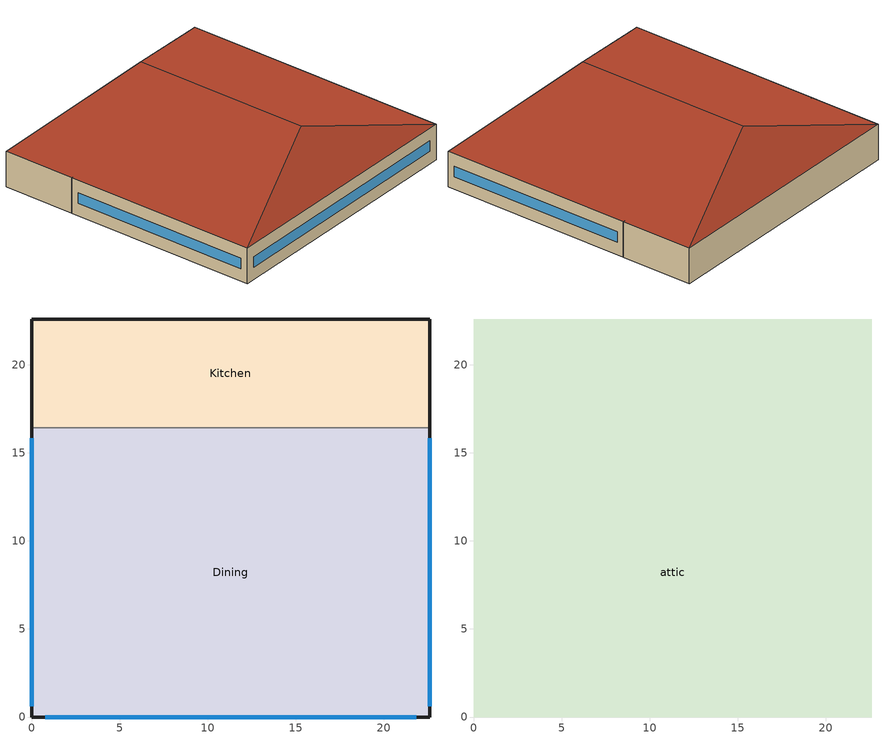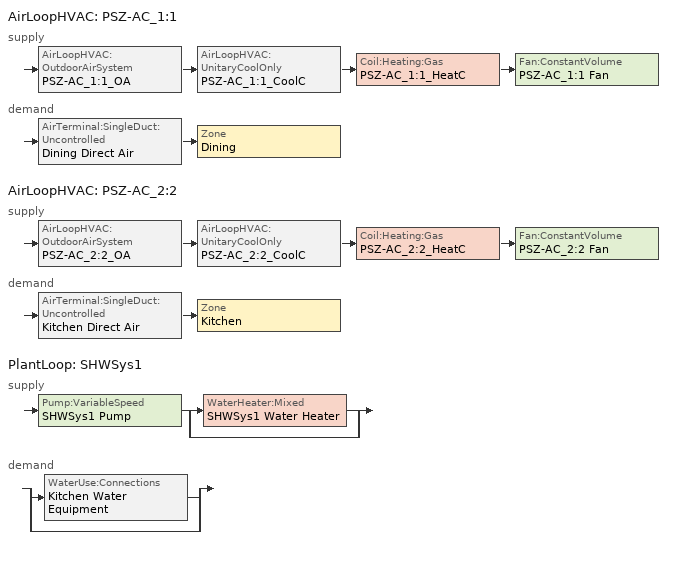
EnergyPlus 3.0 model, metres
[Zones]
Dining
 floor ground (ext-slab): 22.61,16.44 22.61,0 0,0 0,16.44 z0
 wall outside (ext-walls): 0,16.44 0,0 22.61,0 22.61,16.44 z0:3.05
 wall to Kitchen (int-walls): 22.61,16.44 0,16.44 z0:3.05
 window (window_east): 22.61,0.6 22.61,15.84 z1.07:1.98
 window (window_south): 0.75,0 21.86,0 z1.07:1.98
 window (window_west): 0,15.84 0,0.6 z1.07:1.98
Kitchen
 floor ground (ext-slab): 22.61,22.61 22.61,16.44 0,16.44 0,22.61 z0
 wall outside (ext-walls): 22.61,16.44 22.61,22.61 0,22.61 0,16.44 z0:3.05
attic
 floor to Dining (INT-FLOOR-TOPSIDE): 0,0 0,16.44 22.61,16.44 22.61,0 z3.05
 floor to Kitchen (INT-FLOOR-TOPSIDE): 22.61,22.61 22.61,16.44 0,16.44 0,22.61 z3.05
 roof outside (roofs): 0,0,3.05 22.61,0,3.05 11.3,3.77,6.82; 22.61,22.61,3.05 0,22.61,3.05 11.3,18.84,6.82; 0,22.61,3.05 0,0,3.05 11.3,3.77,6.82 11.3,18.84,6.82; 22.61,0,3.05 22.61,22.61,3.05 11.3,18.84,6.82 11.3,3.77,6.82
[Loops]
AirLoopHVAC 'PSZ-AC_1:1'
 supply: AirLoopHVAC:OutdoorAirSystem 'PSZ-AC_1:1_OA' > AirLoopHVAC:UnitaryCoolOnly 'PSZ-AC_1:1_CoolC' > Coil:Heating:Gas 'PSZ-AC_1:1_HeatC' > Fan:ConstantVolume 'PSZ-AC_1:1 Fan'
 demand: AirTerminal:SingleDuct:Uncontrolled 'Dining Direct Air' > Zone 'Dining'
AirLoopHVAC 'PSZ-AC_2:2'
 supply: AirLoopHVAC:OutdoorAirSystem 'PSZ-AC_2:2_OA' > AirLoopHVAC:UnitaryCoolOnly 'PSZ-AC_2:2_CoolC' > Coil:Heating:Gas 'PSZ-AC_2:2_HeatC' > Fan:ConstantVolume 'PSZ-AC_2:2 Fan'
 demand: AirTerminal:SingleDuct:Uncontrolled 'Kitchen Direct Air' > Zone 'Kitchen'
PlantLoop 'SHWSys1'
 supply: Pump:VariableSpeed 'SHWSys1 Pump' > split
  | WaterHeater:Mixed 'SHWSys1 Water Heater'
  | bypass
 demand: split
  | WaterUse:Connections 'Kitchen Water Equipment'
  | bypass
[Building]
Benchmark Sit Down Restaurant New V1.0_3.0: North Axis=0; Terrain=City; Loads Convergence Tolerance Value=0.04; Temperature Convergence Tolerance Value=0.2; Solar Distribution=FullInteriorAndExterior; Maximum Number of Warmup Days=25
[Site:Location]
LOS_ANGELES_CA_USA TMY2-23174: Latitude {deg}=33.93; Longitude {deg}=-118.4; Time Zone {hr}=-8; Elevation {m}=32
[Site:GroundTemperature:BuildingSurface]
20.07, 20.11, 20.14, 20.17, 20.16, 20.11, 20.06, 20.07, 20.11, 20.17, 20.2, 20.19
[Site:WaterMainsTemperature]
Calculation Method=CORRELATION; Annual Average Outdoor Air Temperature {C}=16.64; Maximum Difference In Monthly Average Outdoor Air Temperatures {deltaC}=6.8
[SizingPeriod:DesignDay] Barometric Pressure {Pa}=100941; Rain Indicator=0; Snow Indicator=0; Day of Month=21; Daylight Saving Time Indicator=0; Humidity Indicating Type=WetBulb
Name | Maximum Dry-Bulb Temperature {C} | Daily Temperature Range {deltaC} | Humidity Indicating Conditions at Maximum Dry-Bulb | Wind Speed {m/s} | Wind Direction {deg} | Sky Clearness | Month | Day Type
LOS_ANGELES Ann Htg 99.6% Condns DB | 6.6 | 0 | 6.6 | 2.5 | 80 | 0 | 1 | WinterDesignDay
LOS_ANGELES Ann Clg .4% Condns DB=>MWB | 29 | 6 | 17.9 | 4.2 | 250 | 1 | 8 | SummerDesignDay
[WindowMaterial:Glazing] Optical Data Type=SpectralAverage; Thickness=0.003; Infrared Transmittance at Normal Incidence=0; Dirt Correction Factor for Solar and Visible Transmittance=1; Solar Diffusing=No
Name | Solar Transmittance at Normal Incidence | Front Side Solar Reflectance at Normal Incidence | Back Side Solar Reflectance at Normal Incidence | Visible Transmittance at Normal Incidence | Front Side Visible Reflectance at Normal Incidence | Back Side Visible Reflectance at Normal Incidence | Front Side Infrared Hemispherical Emissivity | Back Side Infrared Hemispherical Emissivity | Conductivity
Theoretical Glass [68] | 0.2442 | 0.7058 | 0.7058 | 0.3192 | 0.6308 | 0.6308 | 0.9 | 0.9 | 0.0199
Theoretical Glass [63] | 0.3461 | 0.6039 | 0.6039 | 0.4573 | 0.4927 | 0.4927 | 0.999 | 0.999 | 299.383
[Material] Thermal Absorptance=0.9
Name | Roughness | Thickness | Conductivity | Density | Specific Heat | Solar Absorptance | Visible Absorptance | Thickness {m} | Conductivity {W/m-K} | Density {kg/m3} | Specific Heat {J/kg-K}
Wood Shingles | VeryRough | 0.0178 | 0.115 | 513 | 1255 | 0.78 | 0.78
1IN Wood Decking | MediumSmooth | 0.0254 | 0.1211 | 593 | 2510 | 0.78 | 0.78
Roof Insulation [2] | MediumRough | 0.2216 | 0.049 | 265 | 836.8 | 0.7 | 0.7
1/2IN Gypsum; 1/2IN Gypsum Top; 1/2IN Gypsum Bottom | Smooth | 0.0127 | 0.16 | 784.9 | 830 | 0.92 | 0.92
GP01 1/2 GYPSUM | Smooth | 0.0127 | 0.16 | 800 | 1090 | 0.7 | 0.5
Wall Insulation [1] | MediumRough | 0.0373 | 0.045 | 265 | 836.8 | 0.7 | 0.7
MAT-CC05 8 HW CONCRETE | Rough | 0.2032 | 1.311 | 2240 | 836.8 | 0.7 | 0.7
Floor Insulation [1] | MediumRough | 0.0464 | 0.045 | 265 | 836.8 | 0.7 | 0.7
AtticFloor Insulation | MediumRough | 0.2379 | 0.049 | 265 | 836.8 | 0.7 | 0.7
Roof Membrane | VeryRough | 0.0095 | 0.16 | 1121.29 | 1460 | 0.7 | 0.7
Metal Decking | MediumSmooth | 0.0015 | 45.006 | 7680 | 418.4 | 0.7 | 0.3
Std Wood 6inch | MediumSmooth |  |  |  |  | 0.7 | 0.7 | 0.15 | 0.12 | 540 | 1210
Std AC02 | MediumSmooth |  |  |  |  | 0.7 | 0.2 | 0.0127 | 0.057 | 288 | 1339
Std MAT-CC05 4  MW CONCRETE | Rough |  |  |  |  | 0.7 | 0.2 | 0.1 | 0.858 | 1968 | 836.8
Std PW05 | MediumSmooth |  |  |  |  | 0.78 | 0.78 | 0.0191 | 0.115 | 545 | 1213
Std Steel_Brown_Regular | Smooth |  |  |  |  | 0.92 | 0.92 | 0.0015 | 44.9696 | 7689 | 418
[Material:NoMass] Thermal Absorptance=0.9; Solar Absorptance=0.7
Name | Roughness | Thermal Resistance {(m2-K)/W} | Visible Absorptance | Thermal Resistance {m2-K/W}
MAT-SHEATH | Rough | 0.3626 | 0.7
CP02 CARPET PAD | VeryRough | 0.2165 | 0.8
Std CP02 CARPET PAD | VeryRough |  | 0.8 | 0.21648
MAT-AIR-WALL | Rough |  |  | 0.207949
Std Opaque Door panel_con; Std Opaque Door panel_semi | MediumRough |  | 0.7 | 0.12327
Std Overhead Door Panel | MediumRough |  | 0.7 | 0.255345
[Construction]
InteriorFurnishings: Std Wood 6inch
INT-FLOOR-TOPSIDE: Std MAT-CC05 4  MW CONCRETE, Std CP02 CARPET PAD
INT-FLOOR-UNDERSIDE: Std CP02 CARPET PAD, Std MAT-CC05 4  MW CONCRETE
INT-FLOOR-SLAB: Std MAT-CC05 4  MW CONCRETE
DropCeiling: Std AC02
Sloped_Metal_Roof: Std Steel_Brown_Regular, Std PW05
Gable_Wall: Std PW05
AIR-WALL: MAT-AIR-WALL
Std Swinging Door_con: Std Opaque Door panel_con
Std Swinging Door_semi: Std Opaque Door panel_semi
Std Overhead Door: Std Overhead Door Panel
window_south; window_east; window_north; window_west: Theoretical Glass [68]
window_SkylightConst: Theoretical Glass [63]
roofs: Wood Shingles, 1IN Wood Decking, Roof Insulation [2], 1/2IN Gypsum
int-walls: GP01 1/2 GYPSUM, GP01 1/2 GYPSUM
ext-walls: MAT-SHEATH, Wall Insulation [1], 1/2IN Gypsum
ext-slab: MAT-CC05 8 HW CONCRETE, CP02 CARPET PAD
exposed-floor: Floor Insulation [1], MAT-CC05 8 HW CONCRETE, CP02 CARPET PAD
attic-floor: 1/2IN Gypsum Top, AtticFloor Insulation, 1/2IN Gypsum Bottom
attic-roof: Roof Membrane, Metal Decking
[ComponentCost:LineItem]
Name | Line Item Type | Item | Cost per Area {$/m2} | Cost per Area | Cost per Each | Quantity | Cost per Unit of Output Capacity
Interior Furnishings | Construction | InteriorFurnishings | 1
Interior Floor | Construction | INT-FLOOR-UNDERSIDE | 15
Interior Floor Slab | Construction | INT-FLOOR-SLAB | 35
Drop Ceiling | Construction | DropCeiling | 10
Sloped Metal Roof | Construction | Sloped_Metal_Roof | 1
Gable Wall | Construction | Gable_Wall | 1
Air Wall | Construction | AIR-WALL | 1
Swinging Door Conditioned | Construction | Std Swinging Door_con | 1
Swinging Door Semi-conditioned | Construction | Std Swinging Door_semi | 1
Overhead Door | Construction | Std Overhead Door | 1
south:window_south | Construction | window_south |  | 243.623
east:window_east | Construction | window_east |  | 243.623
north:window_north | Construction | window_north |  | 243.623
west:window_west | Construction | window_west |  | 243.623
SkylightConst:window_SkylightConst | Construction | window_SkylightConst |  | 205.748
roofs:roofs | Construction | roofs |  | 14.9259
int-walls:int-walls | Construction | int-walls |  | 1
ext-walls:ext-walls | Construction | ext-walls |  | 38.211
ext-slab:ext-slab | Construction | ext-slab |  | 560.787
exposed-floor:exposed-floor | Construction | exposed-floor |  | 32.9966
attic-floor:attic-floor | Construction | attic-floor |  | 15.0182
attic-roof:attic-roof | Construction | attic-roof |  | 15.0182
Infiltration:Dining | General | Dining |  |  | 1 | 0.1637
People:Dining | General | Dining |  |  | 1 | 266.9151
LIGHTING EQUIP:Dining | Lights | Dining |  |  |  |  | 1
ElectricEquipment:Dining:MiscElec | General | Dining |  |  | 1 | 22.4015
Infiltration:Kitchen | General | Kitchen |  |  | 1 | 0.0744
People:Kitchen | General | Kitchen |  |  | 1 | 7.5279
LIGHTING EQUIP:Kitchen | Lights | Kitchen |  |  |  |  | 1
ElectricEquipment:Kitchen:MiscElec | General | Kitchen |  |  | 1 | 52.5
GasEquipment:Kitchen:MiscGas | General | Kitchen |  |  | 1 | 250.4973
ElectricEquipment:Kitchen:ExhFan | General | Kitchen |  |  | 1 | 1.5725
Infiltration:attic | General | attic |  |  | 1 | 0.2378
[Zone] Type=1; Multiplier=1
Name | Ceiling Height | Volume | Part of Total Floor Area
Dining | 3.0488 | 1133.39 | Yes
Kitchen | 3.0488 | 425.0187 | Yes
attic | -9999 | 856.2589 | No
[InternalMass] Construction=InteriorFurnishings
Name | Zone | Surface Area
Dining_InternalMass_1 | Dining | 743.4961
Kitchen_InternalMass_1 | Kitchen | 278.8105
[ZoneInfiltration] Design Volume Flow Rate Calculation Method=Flow/Zone; Constant Term Coefficient=1; Temperature Term Coefficient=0; Velocity Term Coefficient=0; Velocity Squared Term Coefficient=0
Name | Zone | Schedule | Design Flow Rate {m3/s}
Dining_Infiltration | Dining | INFIL_HALF_ON_SCH | 0.1637
Kitchen_Infiltration | Kitchen | INFIL_HALF_ON_SCH | 0.0744
attic_Infiltration | attic | ALWAYS_ON | 0.2378
[People] Schedule=BLDG_OCC_SCH; Number of People Calculation Method=People; Fraction Radiant=0.3; User Specified Sensible Fraction=AUTOCALCULATE; Activity Level Schedule=ACTIVITY_SCH; Enable ASHRAE 55 Comfort Warnings=No; MRT Calculation=ZoneAveraged; Work Efficiency Schedule=WORK_EFF_SCH; Clothing Schedule=CLOTHING_SCH; Air Velocity Schedule=AIR_VELO_SCH; Thermal Comfort Report=FANGER
Name | Zone | Number of People
Dining | Dining | 266.9151
Kitchen | Kitchen | 7.5279
[Lights] Schedule=BLDG_LIGHT_SCH; Design Level Calculation Method=LightingLevel; Return Air Fraction=0; Fraction Radiant=0.7; Fraction Visible=0.2; Fraction Replaceable=1; Return Air Fraction is Calculated from Plenum Temperature=No
Name | Zone | Design Level {W}
Dining_Lights | Dining | 8401.51
Kitchen_Lights | Kitchen | 1799.72
[ElectricEquipment] Design Level Calculation Method=EquipmentLevel
Name | Zone | Schedule | Design Level {W} | Fraction Latent | Fraction Radiant | Fraction Lost
Dining_MiscElec_Equip | Dining | BLDG_EQUIP_SCH | 22401.5 | 0.25 | 0.3 | 0
Kitchen_MiscElec_Equip | Kitchen | BLDG_EQUIP_SCH | 52500 | 0.25 | 0.3 | 0.2
Kitchen_ExhFan_Equip | Kitchen | Kitchen_Exhaust_SCH | 1572.49 | 0 | 0 | 1
[Sizing:Zone] Zone Cooling Design Supply Air Temperature {C}=14; Zone Heating Design Supply Air Temperature {C}=40; Zone Cooling Design Supply Air Humidity Ratio {kg-H20/kg-air}=0.0085; Zone Heating Design Supply Air Humidity Ratio {kg-H20/kg-air}=0.008; Outdoor Air Method=Flow/Zone; Outside Air Flow per Zone Floor Area=0; Zone Sizing Factor=0; Cooling Design Air Flow Method {Flow/Zone | DesignDay}=DesignDay; Cooling Design Air Flow Rate=0; Cooling Minimum Air Flow=0; Cooling Minimum Air Flow Fraction=0; Heating Design Air Flow Method {Flow/Zone | DesignDay}=DesignDay; Heating Design Air Flow Rate=0
Name | Outside Air Flow per Zone {m3/s}
Dining | 2.66915
Kitchen | 2.83168
[ZoneControl:Thermostat] Control Type Schedule=Dual Zone Control Type Sched
Name | Zone | Control 1
Dining Thermostat | Dining | Dining DualSPSched
Kitchen Thermostat | Kitchen | Kitchen DualSPSched
[ThermostatSetpoint:DualSetpoint]
Name | Heating Setpoint Temperature Schedule | Cooling Setpoint Temperature Schedule
Dining DualSPSched | HTGSETP_SCH | CLGSETP_SCH
Kitchen DualSPSched | HTGSETP_KITCHEN_SCH | CLGSETP_KITCHEN_SCH
[Zone equipment]
Dining: Dining Exhaust Fan, Dining Direct Air
Kitchen: Kitchen Exhaust Fan, Kitchen Direct Air
[Fan:ZoneExhaust] Availability Schedule=Hours_of_operation; Fan Efficiency=1; Pressure Rise {Pa}=0.01
Name | Maximum Flow Rate {m3/s} [*******]
Dining Exhaust Fan | 2.6677
Kitchen Exhaust Fan | 0.01
[AirTerminal:SingleDuct:Uncontrolled] Availability Schedule=ALWAYS_ON; Maximum Air Flow Rate {m3/s}=AUTOSIZE
Dining Direct Air; Kitchen Direct Air
[SetpointManager:SingleZone:Reheat] Control Variable=Temperature; Minimum Supply Air Temperature C=10; Maximum Supply Air Temperature C=50
Name | Control Zone | Setpoint Node or NodeList
SupAirTemp MngrDining | Dining | PSZ-AC_1:1 Supply Equipment Outlet Node
SupAirTemp MngrKitchen | Kitchen | PSZ-AC_2:2 Supply Equipment Outlet Node
[GasEquipment]
Kitchen_MiscGas_Equip: Zone=Kitchen; Schedule=Rest_GAS_EQUIP_SCH; Design Level Calculation Method=EquipmentLevel; Design Level {W}=250497; Fraction Latent=0.1; Fraction Radiant=0.2; Fraction Lost=0.7
[ZoneMixing]
Kitchen Exhaust Fanmixing_0: Zone=Kitchen; Schedule=Hours_of_operation; Design Flow Rate Calculation Method=Flow/Zone; Design Flow Rate=2.6677; Source Zone=DINING; Delta Temperature=0
[WaterUse:Connections]
Kitchen Water Equipment: Water Use Equipment 1=Kitchen Water Equipment
[WaterUse:Equipment]
Kitchen Water Equipment: Peak Flow Rate {m3/s}=0.00013985; Flow Rate Fraction Schedule=BLDG_SWH_SCH; Target Temperature Schedule=Kitchen Water Equipment Temp Sched; Hot Water Supply Temperature Schedule Name  {C}=Kitchen Water Equipment Hot Supply Temp Sched; Zone=Kitchen; Sensible Fraction Schedule=Kitchen Water Equipment Sensible fract sched; Latent Fraction Schedule=Kitchen Water Equipment Latent fract sched
[Refrigeration:Case] Availablility Schedule=ALWAYS_ON; Zone=Kitchen; Rated Ambient Temperature {C}=23.88; Rated Ambient Relative Humidity {%}=55; Latent Case Credit Curve Type=CaseTemperatureMethod; Standard Case Lighting Power per Unit Length {W/m}=33; Case Lighting Schedule=BLDG_LIGHT_SCH; Fraction Of Lighting Energy To Case=1; Case Anti-Sweat Heater Power per Unit Length {W/m}=0; Minimum Anti-Sweat Heater Power per Unit Length {W/m}=0; Anti-Sweat Heater Control Type {******}=None; Humidity At Zero Anti-Sweat Heater Energy {%}=0; Case Height {m}=0; Defrost Energy Correction Curve Type=None
Name | Rated Total Cooling Capacity per Unit length {W/m} | Rated Latent Heat Ratio | Rated Runtime Fraction | Case Length {m} | Case Operating Temperature {C} | Latent Case Credit Curve | Standard Case Fan Power per Unit Length {W/m} | Operating Case Fan Power per Unit Length {W/m} | Fraction of Anti-Sweat Heater Energy To Case | Case Defrost Power per Unit Length {W/m} | Case Defrost Type | Case Defrost Schedule | Case Defrost Drip-Down Schedule | Under Case HVAC Return Air Fraction | Refrigerated Case Restocking Schedule | Case Credit Fraction Schedule | Case Defrost Type {*******}
Kitchen_Case:1_WALKINFREEZER | 688 | 0.1 | 0.4 | 2.44 | -23 | Kitchen_Case:1_WALKINFREEZERSingleShelfHorizontal_LatentEnergyMult | 74 | 74 | 0 | 820 | ELECTRIC | Kitchen_Case:1_WALKINFREEZER_CaseDefrost2aDaySched | Kitchen_Case:1_WALKINFREEZER_CaseDripDown2aDaySched | 0 | Kitchen_Case:1_WALKINFREEZER_WalkInStockingSched | Kitchen_Case:1_WALKINFREEZER_CaseCreditReduxSched
Kitchen_Case:2_SELFCONTAINEDDISPLAYCASE | 734 | 0.08 | 0.85 | 3.05 | 2 | Kitchen_Case:2_SELFCONTAINEDDISPLAYCASEMultiShelfVertical_LatentEnergyMult | 66 | 66 | 0.2 | 0 |  |  |  | 0.05 | Kitchen_Case:2_SELFCONTAINEDDISPLAYCASE_CaseStockingSched |  | NONE
[Refrigeration:CompressorRack] Heat Rejection Location {OUTDOORS | ZONE}=ZONE; Design Condenser Fan Power {W}=330; Condenser Type=AIRCOOLED
Name | Design Compressor Rack COP {W/W} | Compressor Rack COP As Function Of Temperature Curve | Condenser Fan Power Function of Temperature Curve | Refrigeration Case 1
RACK1 | 1.5 | RACK1_RackCOPfTCurve | RACK1_RackCondFanCurve2 | Kitchen_Case:1_WALKINFREEZER
RACK2 | 3 | RACK2_RackCOPfTCurve |  | Kitchen_Case:2_SELFCONTAINEDDISPLAYCASE
[AirLoopHVAC] Design Supply Air Flow Rate {m3/s}=AUTOSIZE
PSZ-AC_1:1; PSZ-AC_2:2
[SetpointManager:MixedAir]
Name | Control Variable {Temperature} | Control Variable | Setpoint Node or NodeList
PSZ-AC_1:1_CoolC SAT Manager; PSZ-AC_2:2_CoolC SAT Manager | Temperature
PSZ-AC_1:1_HeatC MixedAir Manager |  | Temperature | PSZ-AC_1:1_HeatC-PSZ-AC_1:1 FanNode
PSZ-AC_1:1_OAMixed Air Temp Manager |  | Temperature | PSZ-AC_1:1_OA-PSZ-AC_1:1_CoolCNode
PSZ-AC_2:2_HeatC MixedAir Manager |  | Temperature | PSZ-AC_2:2_HeatC-PSZ-AC_2:2 FanNode
PSZ-AC_2:2_OAMixed Air Temp Manager |  | Temperature | PSZ-AC_2:2_OA-PSZ-AC_2:2_CoolCNode
[Sizing:System] Type Of Load To Size On {Sensible}=Sensible; Design Outdoor Air Flow Rate {m3/s}=AUTOSIZE; Minimum System Air Flow Ratio=0.3; Preheat Design Temperature {C}=7; Preheat Design Humidity Ratio {kg-H2O/kg-air}=0.008; Precool Design Temperature {C}=12.8; Precool Design Humidity Ratio {kg-H2O/kg-air}=0.008; Central Cooling Design Supply Air Temperature {C}=12.8; Central Heating Design Supply Air Temperature {C}=40; Sizing Option {Coincident | NonCoincident}=NonCoincident; 100% Outdoor Air in Cooling {Yes | No}=No; 100% Outdoor Air in Heating {Yes | No}=No; Central Cooling Design Supply Air Humidity Ratio {kg-H2O/kg-air}=0.0085; Central Heating Design Supply Air Humidity Ratio {kg-H2O/kg-air}=0.008; Cooling Design Air Flow Method=DesignDay; Cooling Design Air Flow Rate {m3/s}=0; Heating Design Air Flow Method=DesignDay; Heating Design Air Flow Rate {m3/s}=0
PSZ-AC_1:1; PSZ-AC_2:2
[AvailabilityManager:NightCycle] Availability Schedule=Always_On; Fan Schedule=HVACOperationSchd; Control Type {CycleOnAny | CycleOnControlZone | CycleOnAnyZoneFansOnly}=CycleOnAny; Thermostat Tolerance {delta C}=1; Cycling Run Time {s}=1800
PSZ-AC_1:1 Availability Manager; PSZ-AC_2:2 Availability Manager
[Controller:OutdoorAir] Minimum Outdoor Air Flow Rate {m3/s}=AUTOSIZE; Maximum Outdoor Air Flow Rate {m3/s}=AUTOSIZE; Economizer Control Type=DifferentialDryBulb; Economizer Control Action Type=ModulateFlow; Economizer Maximum Limit Dry-Bulb Temperature {C}=28; Economizer Maximum Limit Enthalpy {J/kg}=64000; Economizer Minimum Limit Dry-Bulb Temperature {C}=0; Lockout Type=NoLockout; Minimum Limit Type=FixedMinimum
Name | Minimum Outdoor Air Schedule
PSZ-AC_1:1_OA_Controller | MinOA_Sched
PSZ-AC_2:2_OA_Controller | MINOA_SDKITCH_SCHED
[AirLoopHVAC:UnitaryCoolOnly] Availablility Schedule=ALWAYS_ON
Name | Cooling Coil
PSZ-AC_1:1_CoolC | PSZ-AC_1:1_CoolC DXCoil
PSZ-AC_2:2_CoolC | PSZ-AC_2:2_CoolC DXCoil
[Coil:Cooling:DX:SingleSpeed] Availablility Schedule=ALWAYS_ON; Rated Total Cooling Capacity {W}=AUTOSIZE; Rated Sensible Heat Ratio=AUTOSIZE; Rated COP=2.78429; Rated Air Flow Rate {m3/s}=AUTOSIZE; Supply Air Fan Operating Mode=ContinuousFanWithCyclingCompressor
Name | Total Cooling Capacity Function of Temperature Curve | Total Cooling Capacity Function of Flow Fraction Curve Name) | Energy Input Ratio Function of Temperature Curve | Energy Input Ratio Function of Flow Fraction Curve | Part Load Fraction Correlation Curve
PSZ-AC_1:1_CoolC DXCoil | PSZ-AC_1:1_CoolCLennoxStandard10Ton_TGA120S2B_CapFT | PSZ-AC_1:1_CoolCLennoxStandard10Ton_TGA120S2B_CapFF | PSZ-AC_1:1_CoolCLennoxStandard10Ton_TGA120S2B_EIRFT | PSZ-AC_1:1_CoolCLennoxStandard10Ton_TGA120S2B_EIRFFF | PSZ-AC_1:1_CoolCLennoxStandard10Ton_TGA120S2B_PLR
PSZ-AC_2:2_CoolC DXCoil | PSZ-AC_2:2_CoolCLennoxStandard10Ton_TGA120S2B_CapFT | PSZ-AC_2:2_CoolCLennoxStandard10Ton_TGA120S2B_CapFF | PSZ-AC_2:2_CoolCLennoxStandard10Ton_TGA120S2B_EIRFT | PSZ-AC_2:2_CoolCLennoxStandard10Ton_TGA120S2B_EIRFFF | PSZ-AC_2:2_CoolCLennoxStandard10Ton_TGA120S2B_PLR
[Coil:Heating:Gas] Availablility Schedule=ALWAYS_ON; Gas Burner Efficiency=0.8; Nominal Capacity {W}=AUTOSIZE
PSZ-AC_1:1_HeatC; PSZ-AC_2:2_HeatC
[Fan:ConstantVolume] Availablility Schedule=HVACOperationSchd; Fan Efficiency=0.263678; Pressure Rise {Pa}=500; Maximum Flow Rate {m3/s}=AUTOSIZE; Motor Efficiency=0.825; Motor In Airstream Fraction=1
PSZ-AC_1:1 Fan; PSZ-AC_2:2 Fan
[PlantLoop]
SHWSys1: Fluid Type {WATER}=Water; Loop Equipment Operation Scheme=SHWSys1 Loop Operation Scheme List; Maximum Loop Temperature {C}=60; Minimum Loop Temperature {C}=10; Maximum Loop Flow Rate {m3/s}=AUTOSIZE; Minimum Loop Flow Rate {m3/s}=0; Loop Volume {m3}=AUTOSIZE; Load Distribution Scheme {OPTIMAL | SEQUENTIAL}=Optimal
[Sizing:Plant]
SHWSys1: Loop Type {COOLING | HEATING}=Heating; Design Loop Exit Temperature {C}=60; Design Loop Temperature Difference {C}=5
[SetpointManager:Scheduled]
SHWSys1 Loop Setpoint Manager: Control Variable {TEMP}=Temperature; Schedule=SHWSys1-Loop-Temp-Schedule; Setpoint Node=SHWSys1 Supply Outlet Node
[PlantEquipmentOperationSchemes]
SHWSys1 Loop Operation Scheme List: Control Scheme 1 Object Type {*******}=PlantEquipmentOperation:HeatingLoad; Control Scheme 1=SHWSys1 Operation Scheme; Control Scheme 1 Schedule=PlantOnSched
[PlantEquipmentOperation:HeatingLoad]
SHWSys1 Operation Scheme: Load Range 1 Lower Limit {W}=0; Load Range 1 Upper Limit {W}=1000000000000000; Priority Control 1 Equipment List=SHWSys1 Equipment List
[PlantEquipmentList]
SHWSys1 Equipment List: SHWSys1 Water Heater
[Pump:VariableSpeed]
SHWSys1 Pump: Rated Flow Rate {m3/s}=AUTOSIZE; Rated Pump Head {Pa} [179352 Pa = 60 ft]=0.1; Rated Power Consumption {W}=AUTOSIZE; Motor Efficiency=1; Fraction of Motor Inefficiencies to Fluid Stream=0; Coefficient 1 of the Part Load Performance Curve=0; Coefficient 2 of the Part Load Performance Curve=1; Coefficient 3 of the Part Load Performance Curve=0; Coefficient 4 of the Part Load Performance Curve=0; Minimum Flow Rate {m3/s}=0; Pump Control Type {Continuous | Intermittent}=Intermittent
[WaterHeater:Mixed]
SHWSys1 Water Heater: Tank Volume {m3}=0.2; Setpoint Temperature Schedule=SHWSys1 Water Heater Setpoint Temperature Schedule Name; Deadband Temperature Difference {deltaC}=2; Maximum Temperature Limit {C}=82.2222; Heater Control Type {Cycle | Modulate}=Cycle; Heater Maximum Capacity {W}=845000; Heater Fuel Type=NATURALGAS; Heater Thermal Efficiency=0.8; Off Cycle Parasitic Fuel Consumption Rate {W}=20; Off Cycle Parasitic Fuel Type=NATURALGAS; Off Cycle Parasitic Heat Fraction To Tank=0.8; On Cycle Parasitic Fuel Type=NATURALGAS; Ambient Temperature Indicator {Schedule | Zone | Outdoors}=SCHEDULE; Ambient Temperature Schedule=SHWSys1 Water Heater Ambient Temperature Schedule Name; Off Cycle Loss Coefficient to Ambient Temperature {W/K}=6; On Cycle Loss Coefficient to Ambient Temperature {W/K}=6; Use Side Effectiveness=1; Source Side Effectiveness=1; Use Side Design Flow Rate=AUTOSIZE; Source Side Design Flow Rate=AUTOSIZE; Indirect Water Heater Recovery Time=1.5
[Exterior:Lights]
Exterior Facade Lighting: Schedule=ALWAYS_ON; Design Level=1483.49; Control Option=AstronomicalClock
[UtilityCost:Tariff] Group=Comm Elect
Name | Output Meter | Conversion Factor Choice | Time of Use Period Schedule | Season Schedule | Demand Window Length | Monthly Charge or Variable
SCE_TOU-8_GeneralServiceLarge | Electricity:Facility | kWh | SCETOUSched | SCESeasonsSchedule | HalfHour | 246.33
SCE_GS-2_GeneralService | Electricity:Facility | kWh | SCETOUSched | SCESeasonsSchedule | HalfHour | 74.03
SCE_GS-1_GeneralService | Electricity:Facility | kWh |  | SCESeasonsSchedule | HalfHour | 15.25
CA_EIAMonthlyRateGas | Gas:Facility | MCF |  |  |  | 0
[UtilityCost:Charge:Simple]
Name | Charge Variable | Tariff | Source Variable | Season | Category Variable | Cost per Unit Value or Variable
 | SummerDeliveryOnPeakEnergyCharge | SCE_TOU-8_GeneralServiceLarge | PeakEnergy | Summer | EnergyCharges | 0.01676
 | SummerDeliveryOffPeakEnergyCharge | SCE_TOU-8_GeneralServiceLarge | OffPeakEnergy | Summer | EnergyCharges | 0.01676
 | SummerDeliveryMidPeakEnergyCharge | SCE_TOU-8_GeneralServiceLarge | MidPeakEnergy | Summer | EnergyCharges | 0.01676
 | WinterDeliveryOffPeakEnergyCharge | SCE_TOU-8_GeneralServiceLarge | OffPeakEnergy | Winter | EnergyCharges | 0.01676
 | WinterDeliveryMidPeakEnergyCharge | SCE_TOU-8_GeneralServiceLarge | MidPeakEnergy | Winter | EnergyCharges | 0.01676
 | FacilitiesDemandCharge | SCE_TOU-8_GeneralServiceLarge | TotalDemand | Annual | DemandCharges | 6.35
 | SummerTOUOnPeakDemandCharge | SCE_TOU-8_GeneralServiceLarge | PeakDemand | Summer | DemandCharges | 8.84
 | SummerTOUMidPeakDemandCharge | SCE_TOU-8_GeneralServiceLarge | MidPeakDemand | Summer | DemandCharges | 0.76
 | TransformerDemandCharge | SCE_TOU-8_GeneralServiceLarge | TotalDemand | Annual | DemandCharges | 1
 | PowerFactorDemandCharge | SCE_TOU-8_GeneralServiceLarge | TotalDemand | Annual | DemandCharges | 0.23
 | TaxofEightPercent | SCE_TOU-8_GeneralServiceLarge | SubTotal | Annual | Taxes | 0.08
 | AnnualDeliveryEnergyCharge | SCE_GS-2_GeneralService | totalEnergy | Annual | EnergyCharges | 0.0189
 | AnnualFacilityDemandURGCharge | SCE_GS-2_GeneralService | totalDemand | Annual | DemandCharges | 0.77
 | AnnualFacilityDemandDelivCharge | SCE_GS-2_GeneralService | totalDemand | Annual | DemandCharges | 5.44
 | SummerTimeRelatedDemandCharge | SCE_GS-2_GeneralService | totalDemand | Summer | DemandCharges | 1.87
 | SummerTimeDemandDelivCharge | SCE_GS-2_GeneralService | totalDemand | Summer | DemandCharges | 7.04
 | TaxofEightPercent | SCE_GS-2_GeneralService | SubTotal | Annual | Taxes | 0.08
 | SummerEnergyCharge | SCE_GS-1_GeneralService | totalEnergy | Summer | EnergyCharges | 0.0808
 | WinterEnergyCharge | SCE_GS-1_GeneralService | totalEnergy | Winter | EnergyCharges | 0.0351
 | AnnualDeliveryEnergyCharge | SCE_GS-1_GeneralService | totalEnergy | Annual | EnergyCharges | 0.0694
 | taxofEightPercent | SCE_GS-1_GeneralService | SubTotal | Summer | Taxes | 0.08
 | MonthlyRateGasCharge | CA_EIAMonthlyRateGas | totalEnergy | Annual | EnergyCharges | CA_MonthlyGasRates
 | TaxofEightPercent | CA_EIAMonthlyRateGas | SubTotal | Annual | Taxes | 0.08
[UtilityCost:Qualify] Variable=TotalDemand; Season=Annual; Threshold Test=Count
Name | Tariff | Qualify Type | Threshold Value or Variable | Number of Months
MinDemand500kw | SCE_TOU-8_GeneralServiceLarge | Minimum | 500 | 12
MaxDemand500kw | SCE_GS-2_GeneralService | Maximum | 500 | 1
MinDemand20kw | SCE_GS-2_GeneralService | Minimum | 20 | 12
MaxDemand20kw | SCE_GS-1_GeneralService | Maximum | 20 | 1
[UtilityCost:Charge:Block]
Charge Variable=AnnualUtilityRetained; Tariff=SCE_GS-2_GeneralService; Source Variable=TotalEnergy; Season=Annual; Category Variable=EnergyCharges; Block Size Multiplier Value or Variable=totalDemand; Block Size 1 Value or Variable=300; Block 1 Cost per Unit Value or Variable=0.0694; Block Size 2 Value or Variable=remaining; Block 2 Cost per Unit Value or Variable=0.0791
[UtilityCost:Variable]
CA_MonthlyGasRates: Tariff=CA_EIAMonthlyRateGas; January Value=9.37; February Value=8.88; March Value=8.2; April Value=7.29; May Value=7.82; June Value=8.26; July Value=8.23; August Value=8.21; September Value=7.9; October Value=8.09; November Value=7.64; December Value=8.43
[Schedule:Compact]
BLDG_LIGHT_SCH: Through: 12/31, For: Weekday, Until: 05:00, 0.15, Until: 06:00, 0.2, Until: 08:00, 0.4, Until: 10:00, 0.6, Until: 22:00, 0.9, Until: 23:00, 0.5, Until: 24:00, 0.3, For: Saturday, Until: 01:00, 0.2, Until: 06:00, 0.15, Until: 08:00, 0.3, Until: 10:00, 0.6, Until: 17:00, 0.8, Until: 22:00, 0.9, Until: 23:00, 0.5, Until: 24:00, 0.3, For: SummerDesignDay, Until: 24:00, 1, For: WinterDesignDay, Until: 24:00, 0, For: Sunday Holidays AllOtherDays, Until: 01:00, 0.2, Until: 06:00, 0.15, Until: 08:00, 0.3, Until: 10:00, 0.5, Until: 16:00, 0.7, Until: 22:00, 0.6, Until: 23:00, 0.5, Until: 24:00, 0.3
BLDG_EQUIP_SCH: Through: 12/31, For: Weekday, Until: 06:00, 0.15, Until: 07:00, 0.25, Until: 24:00, 0.3, For: Saturday, Until: 06:00, 0.15, Until: 07:00, 0.25, Until: 24:00, 0.3, For: SummerDesignDay, Until: 24:00, 0.3, For: WinterDesignDay, Until: 24:00, 0, For: Sunday Holidays AllOtherDays, Until: 06:00, 0.15, Until: 07:00, 0.25, Until: 24:00, 0.3
Rest_GAS_EQUIP_SCH: Through: 12/31, For: Weekdays Saturday, Until: 05:00, 0.02, Until: 06:00, 0.05, Until: 07:00, 0.1, Until: 08:00, 0.15, Until: 09:00, 0.2, Until: 10:00, 0.15, Until: 13:00, 0.25, Until: 14:00, 0.2, Until: 15:00, 0.15, Until: 16:00, 0.2, Until: 19:00, 0.3, Until: 21:00, 0.2, Until: 22:00, 0.15, Until: 23:00, 0.1, Until: 24:00, 0.05, For: SummerDesignDay, Until: 24:00, 0.25, For: WinterDesignDay, Until: 24:00, 0, For: Sunday Holidays AllOtherDays, Until: 05:00, 0.02, Until: 06:00, 0.05, Until: 07:00, 0.1, Until: 08:00, 0.15, Until: 09:00, 0.2, Until: 10:00, 0.15, Until: 13:00, 0.25, Until: 14:00, 0.2, Until: 15:00, 0.15, Until: 16:00, 0.2, Until: 19:00, 0.3, Until: 21:00, 0.2, Until: 22:00, 0.15, Until: 23:00, 0.1, Until: 24:00, 0.05
BLDG_OCC_SCH: Through: 12/31, For: Weekdays, Until: 01:00, 0.05, Until: 05:00, 0, Until: 06:00, 0.05, Until: 07:00, 0.1, Until: 10:00, 0.4, Until: 11:00, 0.2, Until: 12:00, 0.5, Until: 13:00, 0.8, Until: 14:00, 0.7, Until: 15:00, 0.4, Until: 16:00, 0.2, Until: 17:00, 0.25, Until: 18:00, 0.5, Until: 21:00, 0.8, Until: 22:00, 0.5, Until: 23:00, 0.35, Until: 24:00, 0.2, For: SummerDesignDay, Until: 24:00, 1, For: WinterDesignDay, Until: 24:00, 0, For: Saturday, Until: 01:00, 0.05, Until: 06:00, 0, Until: 07:00, 0.05, Until: 09:00, 0.5, Until: 10:00, 0.4, Until: 11:00, 0.2, Until: 12:00, 0.45, Until: 14:00, 0.5, Until: 15:00, 0.35, Until: 18:00, 0.3, Until: 19:00, 0.7, Until: 20:00, 0.9, Until: 21:00, 0.7, Until: 22:00, 0.65, Until: 23:00, 0.55, Until: 24:00, 0.35, For: Sunday Holidays AllOtherDays, Until: 01:00, 0.05, Until: 06:00, 0, Until: 07:00, 0.05, Until: 09:00, 0.5, Until: 11:00, 0.2, Until: 12:00, 0.3, Until: 14:00, 0.5, Until: 15:00, 0.3, Until: 16:00, 0.2, Until: 17:00, 0.25, Until: 18:00, 0.35, Until: 19:00, 0.55, Until: 20:00, 0.65, Until: 21:00, 0.7, Until: 22:00, 0.35, Until: 24:00, 0.2
INFIL_HALF_ON_SCH: Through: 12/31, For: Weekdays SummerDesignDay, Until: 05:00, 1, Until: 24:00, 0.5, For: Saturday WinterDesignDay, Until: 05:00, 1, Until: 24:00, 0.5, For: Sunday Holidays AllOtherDays, Until: 05:00, 1, Until: 24:00, 0.5
BLDG_SWH_SCH: Through: 12/31, For: Weekdays SummerDesignDay, Until: 01:00, 0.2, Until: 06:00, 0, Until: 07:00, 0.15, Until: 08:00, 0.6, Until: 09:00, 0.55, Until: 10:00, 0.45, Until: 11:00, 0.4, Until: 12:00, 0.45, Until: 13:00, 0.4, Until: 14:00, 0.35, Until: 17:00, 0.3, Until: 18:00, 0.4, Until: 19:00, 0.55, Until: 20:00, 0.6, Until: 21:00, 0.5, Until: 22:00, 0.55, Until: 23:00, 0.45, Until: 24:00, 0.25, For: Saturday WinterDesignDay, Until: 01:00, 0.2, Until: 06:00, 0, Until: 09:00, 0.15, Until: 10:00, 0.5, Until: 11:00, 0.45, Until: 13:00, 0.5, Until: 14:00, 0.45, Until: 16:00, 0.4, Until: 17:00, 0.35, Until: 18:00, 0.4, Until: 20:00, 0.55, Until: 21:00, 0.5, Until: 22:00, 0.55, Until: 23:00, 0.4, Until: 24:00, 0.3, For: Sunday Holidays AllOtherDays, Until: 01:00, 0.25, Until: 06:00, 0, Until: 10:00, 0.15, Until: 12:00, 0.5, Until: 14:00, 0.4, Until: 17:00, 0.3, Until: 18:00, 0.4, Until: 20:00, 0.5, Until: 21:00, 0.4, Until: 22:00, 0.5, Until: 23:00, 0.4, Until: 24:00, 0.2
Hours_of_operation; HVACOperationSchd: Through: 12/31, For: Weekday SummerDesignDay, Until: 01:00, 1, Until: 05:00, 0, Until: 24:00, 1, For: Saturday WinterDesignDay, Until: 01:00, 1, Until: 05:00, 0, Until: 24:00, 1, For: Sunday Holidays AllOtherDays, Until: 01:00, 1, Until: 05:00, 0, Until: 24:00, 1
PlantOnSched; ALWAYS_ON; MinOA_Sched: Through: 12/31, For: AllDays, Until: 24:00, 1
Kitchen_Exhaust_SCH: Through: 12/31, For: Weekday SummerDesignDay, Until: 06:00, 0, Until: 24:00, 1, For: Saturday WinterDesignDay, Until: 06:00, 0, Until: 24:00, 1, For: Sunday Holidays AllOtherDays, Until: 06:00, 0, Until: 24:00, 1
HTGSETP_SCH: Through: 12/31, For: Weekdays WinterDesignDay, Until: 05:00, 15.6, Until: 24:00, 21, For: SummerDesignDay, Until: 24:00, 15.6, For: Saturday, Until: 05:00, 15.6, Until: 24:00, 21, For: Sunday Holidays AllOtherDays, Until: 05:00, 15.6, Until: 24:00, 21
CLGSETP_SCH: Through: 12/31, For: Weekdays SummerDesignDay, Until: 05:00, 30, Until: 24:00, 24, For: Saturday, Until: 05:00, 30, Until: 24:00, 24, For: WinterDesignDay, Until: 24:00, 30, For: Sunday Holidays AllOtherDays, Until: 03:00, 24, Until: 09:00, 30, Until: 24:00, 24
HTGSETP_KITCHEN_SCH: Through: 12/31, For: Weekdays WinterDesignDay, Until: 01:00, 19, Until: 05:00, 15.6, Until: 24:00, 19, For: SummerDesignDay, Until: 24:00, 15.6, For: Saturday, Until: 01:00, 19, Until: 05:00, 15.6, Until: 24:00, 19, For: Sunday Holidays AllOtherDays, Until: 01:00, 19, Until: 05:00, 15.6, Until: 24:00, 19
CLGSETP_KITCHEN_SCH: Through: 12/31, For: Weekdays SummerDesignDay, Until: 01:00, 26, Until: 05:00, 30, Until: 24:00, 26, For: Saturday, Until: 01:00, 26, Until: 05:00, 30, Until: 24:00, 26, For: WinterDesignDay, Until: 24:00, 30, For: Sunday Holidays AllOtherDays, Until: 01:00, 26, Until: 05:00, 30, Until: 24:00, 26
MinOA_SDKitch_Sched: Through: 12/31, For: Weekdays SummerDesignDay, Until: 06:00, 0, Until: 24:00, 0.06, For: Saturday, Until: 06:00, 0, Until: 24:00, 0.06, For: WinterDesignDay, Until: 24:00, 0.06, For: Sunday Holidays AllOtherDays, Until:06:00, 0, Until: 24:00, 0.06
Dual Zone Control Type Sched: Through: 12/31, For: AllDays, Until: 24:00, 4
ACTIVITY_SCH: Through: 12/31, For: AllDays, Until: 24:00, 120
WORK_EFF_SCH: Through: 12/31, For: AllDays, Until: 24:00, 0
AIR_VELO_SCH; Kitchen Water Equipment Sensible fract sched: Through: 12/31, For: AllDays, Until: 24:00, 0.2
CLOTHING_SCH: Through: 04/30, For: AllDays, Until: 24:00, 1, Through: 09/30, For: AllDays, Until: 24:00, 0.5, Through: 12/31, For: AllDays, Until: 24:00, 1
Kitchen Water Equipment Latent fract sched: Through: 12/31, For: AllDays, Until: 24:00, 0.05
Kitchen Water Equipment Temp Sched: Through: 12/31, For: AllDays, Until: 24:00, 43.3
Kitchen Water Equipment Hot Supply Temp Sched: Through: 12/31, For: AllDays, Until: 24:00, 55
Kitchen_Case:1_WALKINFREEZER_CaseDefrost2aDaySched: ON/OFF, Through: 12/31, For:AllDays, Interpolate:Yes, Until: 11:00, 0, Until: 11:20, 1, Until: 23:00, 0, Until: 23:20, 1, Until: 24:00, 0
Kitchen_Case:1_WALKINFREEZER_CaseDripDown2aDaySched: ON/OFF, Through: 12/31, For:AllDays, Interpolate:Yes, Until: 11:00, 0, Until: 11:30, 1, Until: 23:00, 0, Until: 23:30, 1, Until: 24:00, 0
Kitchen_Case:1_WALKINFREEZER_WalkInStockingSched: Any Number, Through: 12/31, For: Tuesday Friday, Until: 4:00, 0, Until: 5:00, 725, Until: 6:00, 417, Until: 7:00, 290, Until: 24:00, 0, For: AllOtherDays, Until: 4:00, 0, Until: 5:00, 125, Until: 6:00, 117, Until: 7:00, 90, Until: 19:00, 0, Until: 20:00, 125, Until: 21:00, 117, Until: 22:00, 90, Until: 24:00, 0
Kitchen_Case:1_WALKINFREEZER_CaseCreditReduxSched: Fraction, Through: 12/31, For:AllDays, Interpolate:No, Until: 7:00, 0.2, Until: 21:00, 0.4, Until: 24:00, 0.2
Kitchen_Case:2_SELFCONTAINEDDISPLAYCASE_CaseStockingSched: Any Number, Through: 12/31, For:AllDays, Until: 6:00, 0, Until: 7:00, 50, Until: 9:00, 70, Until: 10:00, 80, Until: 11:00, 70, Until: 13:00, 50, Until: 14:00, 80, Until: 15:00, 90, Until: 16:00, 80, Until: 24:00, 0
SHWSys1-Loop-Temp-Schedule; SHWSys1 Water Heater Setpoint Temperature Schedule Name: Through: 12/31, For: AllDays, Until: 24:00, 60
SHWSys1 Water Heater Ambient Temperature Schedule Name: Through: 12/31, For: AllDays, Until: 24:00, 22
SCESeasonsSchedule: Through: 5/31, For: AllDays, Until: 24:00, 1, Through: 9/30, For: AllDays, Until: 24:00, 3, Through: 12/31, For: AllDays, Until: 24:00, 1
SCETOUSched: Through: 5/31, For: WeekDays, Until: 8:00, 3, Until: 21:00, 4, Until: 24:00, 3, For: AllOtherDays, Until: 24:00, 3, Through: 9/30, For: WeekDays, Until: 8:00, 3, Until: 12:00, 4, Until: 18:00, 1, Until: 23:00, 4, Until: 24:00, 3, For: AllOtherDays, Until: 24:00, 3, Through: 12/31, For: WeekDays, Until: 8:00, 3, Until: 21:00, 4, Until: 24:00, 3, For: AllOtherDays, Until: 24:00, 3
[Curve:Cubic] Minimum Value of x=-35; Maximum Value of x=20
Name | Coefficient1 Constant | Coefficient2 x | Coefficient3 x**2 | Coefficient4 x**3
Kitchen_Case:1_WALKINFREEZERSingleShelfHorizontal_LatentEnergyMult | 0.0236 | 0.0006 | 0 | 0
Kitchen_Case:2_SELFCONTAINEDDISPLAYCASEMultiShelfVertical_LatentEnergyMult | 0.0265263 | 0.00107803 | 6.02558e-05 | 1.23732e-06
[Curve:Quadratic]
Name | Coefficient1 Constant | Coefficient2 x | Coefficient3 x**2 | Minimum Value of x | Maximum Value of x
RACK1_RackCOPfTCurve | 1.7603 | -0.0377 | 0.0004 | 10 | 35
RACK1_RackCondFanCurve2 | 0 | 0.0286 | 0 | 0 | 35
RACK2_RackCOPfTCurve | 1 | 0 | 0 | 0 | 50
PSZ-AC_1:1_CoolCLennoxStandard10Ton_TGA120S2B_CapFF; PSZ-AC_2:2_CoolCLennoxStandard10Ton_TGA120S2B_CapFF | 0.77136 | 0.34053 | -0.11088 | 0.75918 | 1.13877
PSZ-AC_1:1_CoolCLennoxStandard10Ton_TGA120S2B_EIRFFF; PSZ-AC_2:2_CoolCLennoxStandard10Ton_TGA120S2B_EIRFFF | 1.2055 | -0.32953 | 0.12308 | 0.75918 | 1.13877
PSZ-AC_1:1_CoolCLennoxStandard10Ton_TGA120S2B_PLR; PSZ-AC_2:2_CoolCLennoxStandard10Ton_TGA120S2B_PLR | 0.771 | 0.229 | 0 | 0 | 1
[Curve:Biquadratic] Minimum Value of x=17; Maximum Value of x=22; Minimum Value of y=29; Maximum Value of y=46
Name | Coefficient1 Constant | Coefficient2 x | Coefficient3 x**2 | Coefficient4 y | Coefficient5 y**2 | Coefficient6 x*y
PSZ-AC_1:1_CoolCLennoxStandard10Ton_TGA120S2B_CapFT; PSZ-AC_2:2_CoolCLennoxStandard10Ton_TGA120S2B_CapFT | 0.42415 | 0.04426 | -0.00042 | 0.00333 | -0.00008 | -0.00021
PSZ-AC_1:1_CoolCLennoxStandard10Ton_TGA120S2B_EIRFT; PSZ-AC_2:2_CoolCLennoxStandard10Ton_TGA120S2B_EIRFT | 1.23649 | -0.02431 | 0.00057 | -0.01434 | 0.00063 | -0.00038
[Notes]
DOE Commercial Building Benchmark
Sit Down Restaurant, new construction
ASHRAE Standards 90.1-2004 and 62-1999
Description:  Single story, Two zone building.
Form:         Area = 511 m2 (5,500 ft2); Number of Stories = 1 plus attic; Shape = rectangle, Aspect ratio = 1.0
Envelope:     Envelope thermal properties vary with climate according to ASHRAE Standard 90.1-2004.
Opaque constructions: steel frame walls; attic roof; slab-on-grade floor
Windows: window-to-wall ratio = 14%
Infiltration = 0.4 cfm/ft2 above grade wall area at 0.3 in wc (75 Pa) adjusted to 0.016 in wc (4 Pa).
50% of full value when ventilation system on.
HVAC:         ASHRAE 90.1-2004 PSZ-AC, gas furnace
Exhaust:      Kitchen exhaust 2832 L/s (6000 cfm), 94% of exhaust make-up air from dining
Kitchen exhaust fan modeled as exterior load to avoid getting double make-up air
Refrigeration: Walk-in cooler and walk-in freezer
Int. gains:   W/m2 (W/ft2)   lights            elec plug          gas plug
Detached Shading:               None
Daylight:                       None
Natural Ventilation:            None
Zonal Equipment:                None
Air Primary Loops:              PSZ-AC:1; PSZ-AC:2
Plant Loops:                    SHWSys1
System Equipment Autosize:      No
Purchased Cooling:              None
Purchased Heating:              None
Coils:                          COIL:DX:COOLINGBYPASSFACTOREMPIRICAL; COIL:GAS:HEATING
Pumps:                          None
Boilers:                        None
Chillers:                       None
Reference citation for the Commercial Building Benchmarks:
Deru, M.; Griffith, B.; Long, N.; Benne, K.; Torcellini, P; Halverson, M.;
Winiarski,  D.; Liu, B.; Crawley, D. (2008). DOE Commercial Building Resarch
Benchmarks for Commercial Buildings. Washington, DC: U.S. Department of Energy,
Energy Efficiency and Renewable Energy, Office of Building Technologies.
Start SimMetaData
WeatherFileName=USA_CA_Los.Angeles_TMY2.epw
CodeStandard=ASHRAE 90.1-2004
RoofConstruction=Attic and Other
ExtWallConstruction=Steel-Framed
End SimMetaData
US National Holidays
